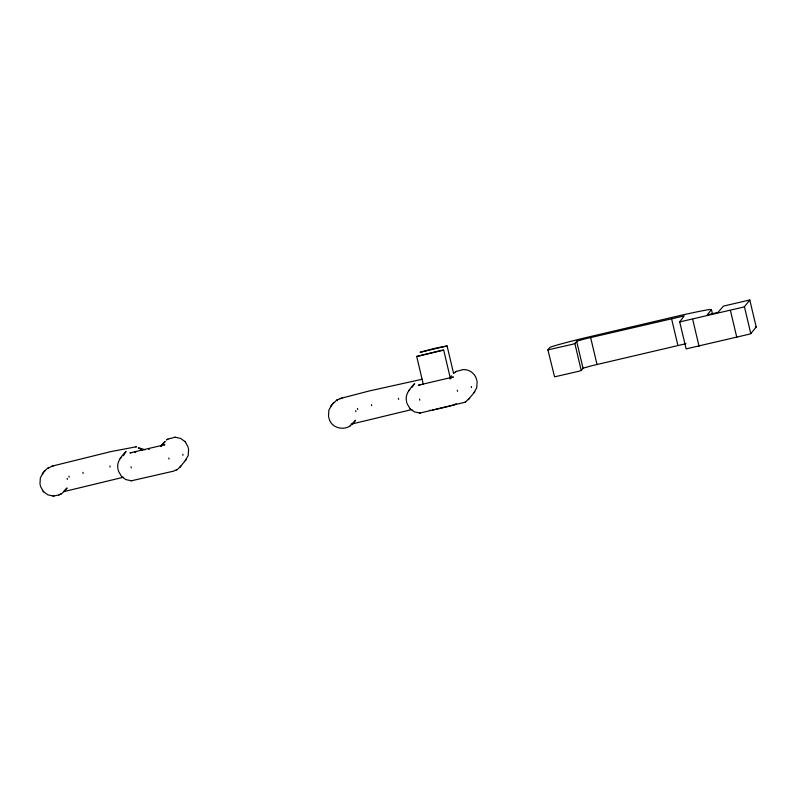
<?xml version="1.0" encoding="UTF-8"?>
<svg xmlns="http://www.w3.org/2000/svg" width="796" height="796" viewBox="0 0 796 796"><rect width="100%" height="100%" fill="white"/><g stroke="black" fill="none" stroke-linecap="round" stroke-linejoin="round"><path stroke-width="1.19" d="M423.223 384.05L416.706 356.449L440.894 350.459L443.68 350.091L450.476 378.856M447.083 345.942L434.099 348.489L420.109 352.3L447.083 345.942L453.601 373.473M123.33 455.77L126.067 451.352C121.838 455.919 116.465 461.67 117.868 468.526M161.12 446.447L161.886 444.984M412.189 387.234L414.587 383.632C410.358 388.189 404.995 393.95 406.398 400.806M161.926 444.924L165.09 441.631M43.362 472.555L40.357 477.789L39.979 483.819M185.199 460.745L188.214 455.501L188.592 449.471M331.892 404.826L328.887 410.069L328.509 416.099M473.729 393.025L476.734 387.781L477.112 381.752M161.16 445.879L164.991 441.72M44.059 471.7L47.103 468.635L52.257 466.138M65.262 490.187L62.217 493.241L58.924 494.983M120.156 458.605L121.251 457.252M180.911 466.028L177.856 469.083L173.737 471.103L131.748 480.714M332.579 403.98L336.808 400.159M353.792 422.457L349.932 426.059M408.676 390.886L409.781 389.533M469.431 398.298L465.57 401.9M42.268 473.899L45.153 470.356M64.168 491.53L67.073 487.968L64.018 491.032M145.26 449.889L139.071 447.85A12.816 0.647 11.1 0 0 138.365 447.84L138.235 447.999A12.816 0.647 11.1 0 0 138.763 448.238L142.733 450.158M179.806 467.371L186.304 459.392M330.788 406.179L333.683 402.637M352.698 423.8L355.593 420.248L353.235 422.775M450.009 377.632L451.461 375.841M468.337 399.652L474.834 391.672M686.003 343.683L591.816 365.732L583.209 368.14L581.219 370.468L579.17 371.195L554.583 376.846L547.887 349.822L549.688 347.613A41.591 1.453 -13.3 0 1 591.637 336.27L672.53 317.286A41.591 1.453 -13.3 0 1 711.475 309.634L712.579 314.33M547.937 349.882L572.792 344.23L574.851 343.494L576.831 341.176L585.438 338.758L684.182 315.913L679.704 321.873L686.122 348.887L749.573 334.121L750.787 333.643L756.2 327.007L749.772 299.983L723.455 306.102L717.952 312.4L707.166 314.927L711.475 309.634M679.754 321.922L743.195 307.156L744.419 306.679L749.822 300.042M453.541 373.433L455.69 371.792M161.24 446.198L161.747 445.74L161.14 446.138M443.611 350.17L416.706 356.489M429.512 410.338L430.527 410.348M166.354 440.049L167.17 439.511M449.68 378.707L453.412 376.976L418.437 385.184L420.228 384.936M49.024 467.451L47.83 468.157M60.655 494.216L61.491 493.729M167.827 439.133L174.712 437.293M176.304 470.058L177.13 469.57M337.106 400L340.788 398.418M456.347 371.414L463.242 369.563M420.278 412.985L464.914 402.279M167.07 439.571L167.906 439.084M336.36 400.428L337.554 399.731M351.076 424.228L351.822 423.79M350.021 426.009C342.797 430.726 331.504 427.701 329.156 418.865M455.601 371.841L456.436 371.364M464.824 402.328L465.66 401.851M59.033 494.943L53.859 496.007M455.611 404.398L456.426 404.02L455.66 404.05M52.834 465.949L111.052 451.571L136.255 446.785M341.355 398.229L369.324 390.945L422.218 379.244M51.471 466.406L53.581 465.7M340.001 398.677L342.111 397.98M164.095 444.944L164.881 444.695L129.907 452.904L131.698 452.655M454.516 404.746L452.426 405.333M64.008 491.58L123.35 477.252M352.538 423.86L411.88 409.532M451.8 405.502L448.994 406.239M448.228 406.428L445.81 407.025M444.974 407.234L442.437 407.841M441.591 408.03L439.103 408.607M438.298 408.786L436.009 409.283M434.606 409.582L432.765 409.95M148.613 449.352L149.389 449.193M755.364 327.007L756.2 327.007M464.028 369.563C469.64 369.603 474.884 373.613 476.466 378.986M410.089 408.796L414.358 411.84L419.482 412.995M175.498 437.283L180.632 438.437L184.901 441.481M121.559 476.515L125.828 479.57L130.962 480.714M43.671 491.819L47.939 494.863L53.073 496.017M463.173 369.563L464.108 369.563M419.402 412.995L420.338 412.985M174.652 437.293L175.578 437.283M135.638 446.785L136.484 446.775M130.882 480.714L131.808 480.714M52.994 496.017L53.919 496.007M135.648 452.526L135.35 452.417A12.816 0.647 11.1 0 1 134.832 452.178L134.952 452.029A12.816 0.647 11.1 0 1 135.668 452.029M185.428 442.088L187.936 446.705M40.636 486.595L43.143 491.212M410.129 408.845L407.045 403.572M184.851 441.432L185.478 442.138M121.609 476.565L118.524 471.292M43.093 491.162L43.72 491.858M744.419 306.679L750.787 333.643M730.43 310.46L736.807 337.424M692.679 319.325L699.057 346.29M671.525 318.519L677.903 345.484M590.632 337.504L597.01 364.469M576.652 341.285L583.03 368.25M574.851 343.494L581.219 370.468M476.695 379.821L476.943 380.896M471.282 386.468L471.54 387.543M457.302 390.249L457.551 391.324M419.552 399.104L419.8 400.179M406.567 401.652L406.826 402.736M398.388 398.298L398.647 399.383M371.424 404.627L371.682 405.711M357.444 408.408L357.702 409.482M355.643 410.627L355.902 411.701M328.678 416.955L328.937 418.029M188.164 447.541L188.413 448.626M182.752 454.188L183.01 455.262M168.772 457.969L169.031 459.043M131.022 466.824L131.28 467.909M118.037 469.381L118.296 470.456M109.868 466.018L110.117 467.103M82.903 472.346L83.152 473.431M68.914 476.127L69.172 477.212M67.113 478.346L67.371 479.421M40.148 484.674L40.407 485.749"/></g></svg>
